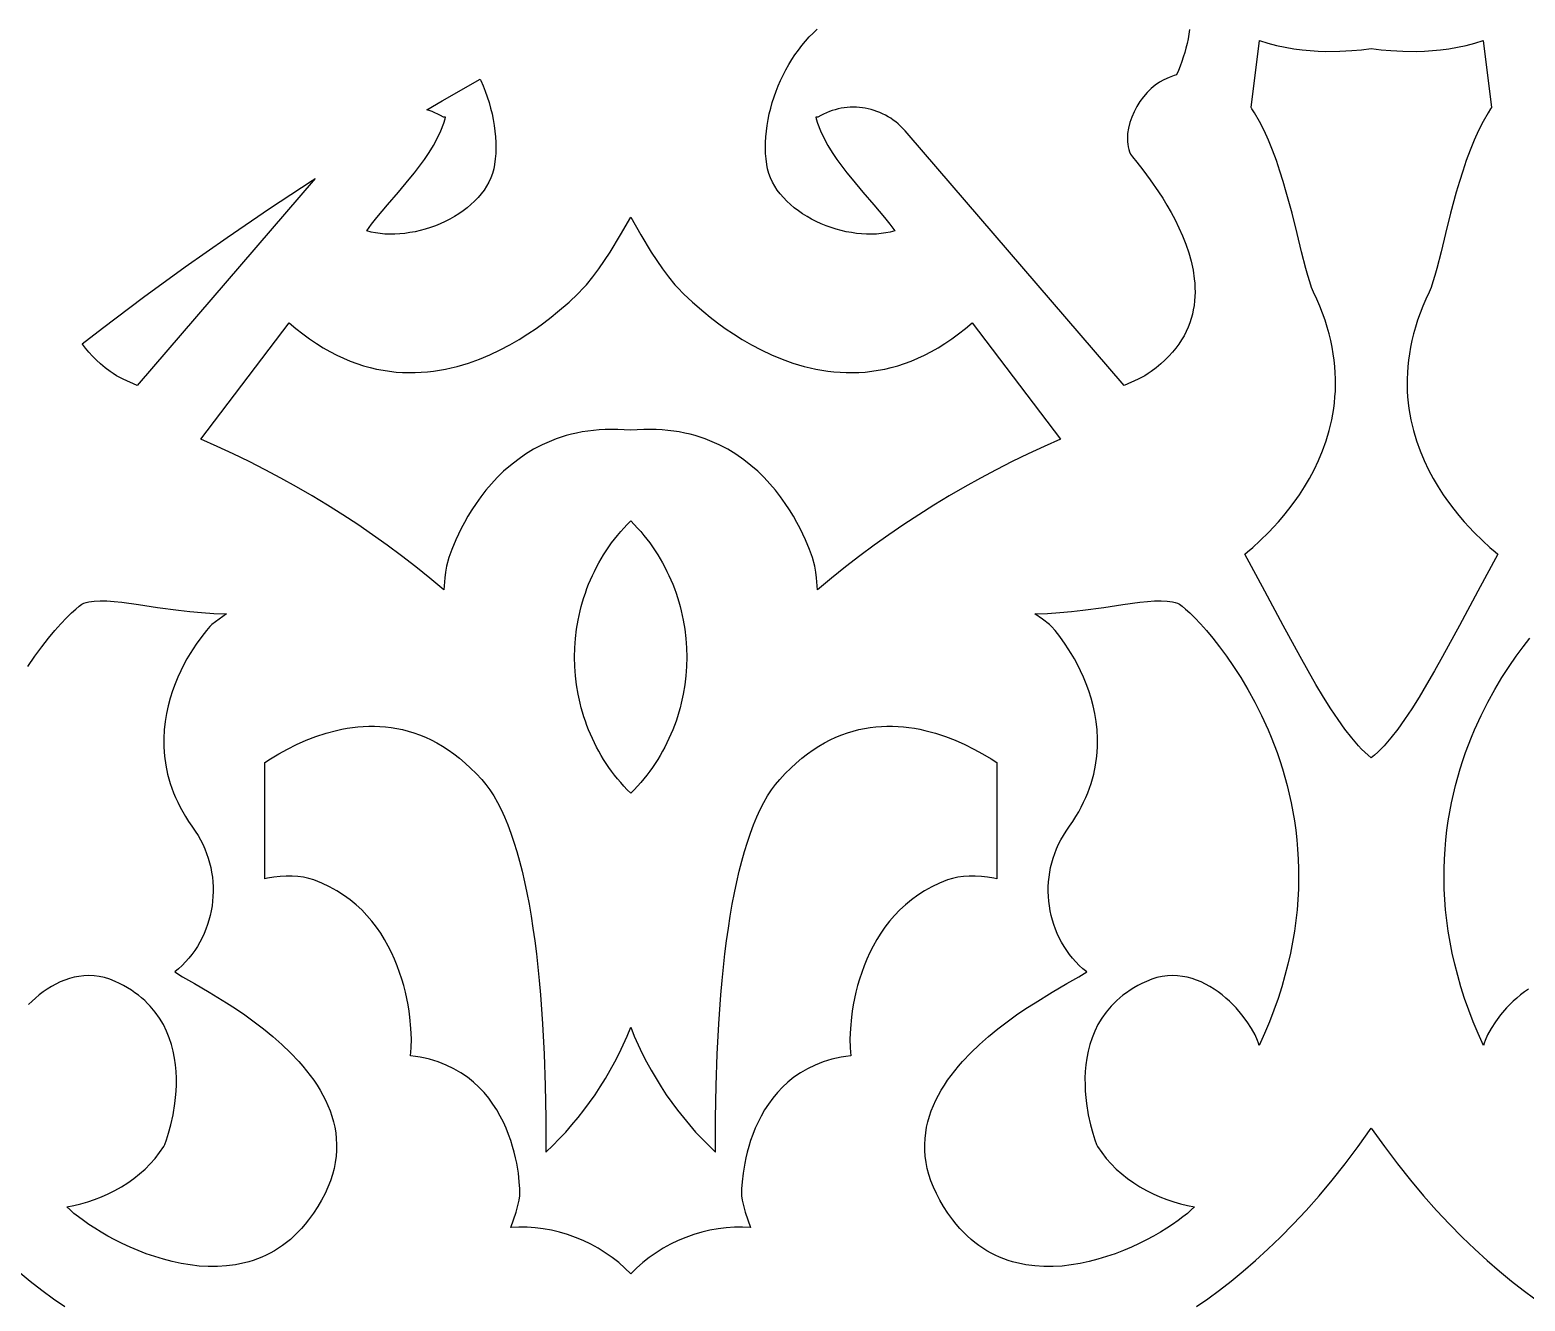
# Model space of a CAD drawing. Extents: x -350 to 350, y -780 to 780.
# Drawn here: x -106.8 to -30.1, y 515.5 to 580.7 of the extents above; entities that cross this region are included whole.
import ezdxf

# ---------------------------------------------------------------- set-up
doc = ezdxf.new("R2010")
doc.units = 0
doc.layers.add('LAYER_1', color=18, linetype='CONTINUOUS')

msp = doc.modelspace()

# ---------------------------------------------------------------- linework, layer by layer
at = {"layer": 'LAYER_1'}
for points in [[(-47.309, 580.704), (-47.346, 580.466), (-47.39, 580.229), (-47.441, 579.992), (-47.498, 579.757), (-47.562, 579.523), (-47.632, 579.291), (-47.709, 579.061), (-47.792, 578.832), (-47.882, 578.605), (-47.979, 578.38), (-48.104, 578.343), (-48.36, 578.249), (-48.624, 578.135), (-48.851, 578.012), (-49.072, 577.859), (-49.286, 577.68), (-49.489, 577.476), (-49.68, 577.252), (-49.857, 577.011), (-50.017, 576.755), (-50.158, 576.487), (-50.278, 576.212), (-50.374, 575.931), (-50.446, 575.648), (-50.489, 575.367), (-50.502, 575.089), (-50.497, 574.953), (-50.484, 574.819), (-50.462, 574.688), (-50.431, 574.56), (-50.391, 574.435), (-50.341, 574.314), (-50.243, 574.177), (-50.024, 573.903), (-49.711, 573.504), (-49.33, 572.994), (-48.909, 572.388), (-48.691, 572.052), (-48.474, 571.697), (-48.26, 571.325), (-48.052, 570.936), (-47.855, 570.534), (-47.67, 570.119), (-47.503, 569.693), (-47.355, 569.258), (-47.231, 568.816), (-47.134, 568.368), (-47.067, 567.916), (-47.046, 567.689), (-47.033, 567.462), (-47.03, 567.234), (-47.037, 567.007), (-47.053, 566.779), (-47.08, 566.553), (-47.118, 566.326), (-47.167, 566.101), (-47.228, 565.877), (-47.301, 565.654), (-47.386, 565.433), (-47.485, 565.214), (-47.596, 564.996), (-47.722, 564.781), (-47.862, 564.568), (-48.017, 564.357), (-48.186, 564.149), (-48.372, 563.945), (-48.573, 563.743), (-48.79, 563.545), (-49.024, 563.351), (-49.276, 563.16), (-49.438, 563.049), (-49.606, 562.946), (-49.952, 562.759), (-50.668, 562.435), (-61.8, 575.387), (-61.909, 575.515), (-62.022, 575.637), (-62.14, 575.753), (-62.261, 575.863), (-62.387, 575.966), (-62.515, 576.063), (-62.648, 576.154), (-62.783, 576.237), (-62.921, 576.315), (-63.062, 576.386), (-63.205, 576.45), (-63.35, 576.508), (-63.497, 576.559), (-63.646, 576.603), (-63.797, 576.641), (-63.949, 576.671), (-64.102, 576.695), (-64.256, 576.712), (-64.41, 576.722), (-64.565, 576.726), (-64.721, 576.722), (-64.876, 576.711), (-65.031, 576.693), (-65.185, 576.668), (-65.339, 576.636), (-65.492, 576.597), (-65.644, 576.55), (-65.795, 576.496), (-65.944, 576.435), (-66.091, 576.367), (-66.237, 576.291), (-66.38, 576.207), (-66.482, 576.207), (-66.468, 576.129), (-66.404, 575.909), (-66.247, 575.51), (-66.066, 575.126), (-65.865, 574.753), (-65.645, 574.391), (-65.409, 574.039), (-65.16, 573.694), (-64.899, 573.356), (-64.629, 573.024), (-64.072, 572.368), (-63.51, 571.716), (-62.96, 571.056), (-62.696, 570.72), (-62.442, 570.378), (-62.666, 570.317), (-62.897, 570.269), (-63.136, 570.234), (-63.381, 570.212), (-63.631, 570.202), (-63.886, 570.205), (-64.143, 570.22), (-64.403, 570.247), (-64.665, 570.286), (-64.928, 570.336), (-65.19, 570.396), (-65.451, 570.468), (-65.709, 570.55), (-65.965, 570.643), (-66.217, 570.746), (-66.464, 570.858), (-66.705, 570.98), (-66.94, 571.112), (-67.167, 571.252), (-67.385, 571.402), (-67.594, 571.56), (-67.793, 571.726), (-67.98, 571.9), (-68.155, 572.082), (-68.317, 572.272), (-68.466, 572.469), (-68.599, 572.673), (-68.716, 572.884), (-68.817, 573.101), (-68.9, 573.325), (-68.964, 573.555), (-69.009, 573.79), (-69.043, 574.066), (-69.063, 574.347), (-69.072, 574.631), (-69.068, 574.919), (-69.052, 575.209), (-69.025, 575.5), (-68.986, 575.793), (-68.936, 576.087), (-68.875, 576.38), (-68.803, 576.673), (-68.721, 576.964), (-68.629, 577.253), (-68.527, 577.539), (-68.415, 577.822), (-68.294, 578.101), (-68.164, 578.376), (-68.025, 578.645), (-67.878, 578.908), (-67.722, 579.165), (-67.558, 579.415), (-67.386, 579.656), (-67.207, 579.889), (-67.02, 580.113), (-66.827, 580.328), (-66.626, 580.532), (-66.419, 580.724)], [(-106.927, 548.025), (-106.563, 548.552), (-106.206, 549.036), (-105.86, 549.476), (-105.531, 549.87), (-105.222, 550.217), (-104.938, 550.517), (-104.684, 550.769), (-104.464, 550.971), (-104.283, 551.123), (-104.144, 551.224), (-104.054, 551.272), (-103.93, 551.309), (-103.799, 551.338), (-103.516, 551.376), (-103.205, 551.39), (-102.867, 551.382), (-102.501, 551.356), (-102.108, 551.314), (-101.241, 551.196), (-100.268, 551.053), (-99.19, 550.91), (-98.613, 550.846), (-98.01, 550.791), (-97.382, 550.748), (-96.73, 550.72), (-97.113, 550.454), (-97.487, 550.175), (-97.583, 550.077), (-97.762, 549.872), (-98.003, 549.567), (-98.288, 549.168), (-98.599, 548.682), (-98.758, 548.408), (-98.917, 548.115), (-99.072, 547.805), (-99.222, 547.476), (-99.364, 547.131), (-99.497, 546.771), (-99.616, 546.395), (-99.722, 546.006), (-99.809, 545.604), (-99.878, 545.189), (-99.925, 544.763), (-99.947, 544.327), (-99.943, 543.88), (-99.911, 543.425), (-99.847, 542.963), (-99.749, 542.493), (-99.687, 542.255), (-99.616, 542.016), (-99.535, 541.776), (-99.445, 541.535), (-99.344, 541.293), (-99.233, 541.049), (-99.111, 540.805), (-98.978, 540.559), (-98.833, 540.314), (-98.677, 540.067), (-98.51, 539.82), (-98.33, 539.573), (-98.19, 539.353), (-98.062, 539.129), (-97.946, 538.9), (-97.841, 538.667), (-97.748, 538.431), (-97.667, 538.192), (-97.597, 537.951), (-97.538, 537.707), (-97.491, 537.461), (-97.455, 537.215), (-97.43, 536.967), (-97.417, 536.719), (-97.414, 536.471), (-97.423, 536.224), (-97.442, 535.977), (-97.472, 535.732), (-97.514, 535.489), (-97.566, 535.247), (-97.628, 535.009), (-97.702, 534.773), (-97.785, 534.541), (-97.88, 534.313), (-97.985, 534.089), (-98.1, 533.87), (-98.225, 533.656), (-98.361, 533.448), (-98.507, 533.246), (-98.663, 533.051), (-98.83, 532.862), (-99.006, 532.681), (-99.192, 532.508), (-99.388, 532.342), (-98.981, 532.096), (-98.374, 531.749), (-97.611, 531.305), (-96.736, 530.767), (-96.271, 530.464), (-95.795, 530.139), (-95.313, 529.792), (-94.831, 529.423), (-94.355, 529.034), (-93.89, 528.624), (-93.442, 528.194), (-93.016, 527.745), (-92.813, 527.512), (-92.617, 527.276), (-92.431, 527.034), (-92.253, 526.788), (-92.085, 526.537), (-91.927, 526.282), (-91.781, 526.022), (-91.646, 525.758), (-91.524, 525.489), (-91.416, 525.216), (-91.321, 524.939), (-91.24, 524.657), (-91.176, 524.372), (-91.127, 524.082), (-91.095, 523.788), (-91.08, 523.49), (-91.083, 523.188), (-91.106, 522.883), (-91.147, 522.573), (-91.209, 522.26), (-91.292, 521.942), (-91.397, 521.621), (-91.523, 521.297), (-91.673, 520.969), (-91.846, 520.637), (-92.044, 520.302), (-92.267, 519.963), (-92.516, 519.621), (-92.694, 519.396), (-92.878, 519.184), (-93.065, 518.984), (-93.257, 518.797), (-93.453, 518.621), (-93.652, 518.458), (-93.855, 518.305), (-94.061, 518.164), (-94.271, 518.034), (-94.484, 517.915), (-94.699, 517.806), (-94.917, 517.707), (-95.137, 517.618), (-95.36, 517.539), (-95.584, 517.469), (-95.81, 517.409), (-96.038, 517.357), (-96.268, 517.314), (-96.73, 517.254), (-97.195, 517.224), (-97.662, 517.225), (-98.129, 517.252), (-98.594, 517.306), (-99.057, 517.382), (-99.515, 517.481), (-99.967, 517.598), (-100.41, 517.733), (-100.845, 517.883), (-101.269, 518.046), (-101.68, 518.22), (-102.077, 518.404), (-102.458, 518.594), (-102.822, 518.79), (-103.168, 518.988), (-103.492, 519.188), (-103.795, 519.386), (-104.075, 519.582), (-104.329, 519.772), (-104.557, 519.955), (-104.756, 520.128), (-104.925, 520.291), (-104.568, 520.359), (-104.209, 520.445), (-103.851, 520.549), (-103.495, 520.67), (-103.142, 520.807), (-102.795, 520.962), (-102.454, 521.132), (-102.122, 521.32), (-101.799, 521.523), (-101.488, 521.742), (-101.19, 521.977), (-100.907, 522.228), (-100.639, 522.494), (-100.389, 522.775), (-100.159, 523.07), (-99.949, 523.381), (-99.898, 523.493), (-99.811, 523.726), (-99.702, 524.067), (-99.584, 524.501), (-99.472, 525.014), (-99.378, 525.592), (-99.343, 525.902), (-99.317, 526.222), (-99.302, 526.551), (-99.301, 526.888), (-99.314, 527.231), (-99.344, 527.578), (-99.393, 527.926), (-99.461, 528.276), (-99.551, 528.624), (-99.664, 528.968), (-99.802, 529.308), (-99.967, 529.642), (-100.16, 529.967), (-100.383, 530.282), (-100.638, 530.585), (-100.778, 530.731), (-100.927, 530.874), (-101.084, 531.013), (-101.251, 531.148), (-101.426, 531.279), (-101.611, 531.405), (-101.806, 531.526), (-102.011, 531.643), (-102.225, 531.754), (-102.45, 531.86), (-102.723, 531.969), (-102.994, 532.052), (-103.262, 532.111), (-103.527, 532.145), (-103.789, 532.157), (-104.046, 532.148), (-104.3, 532.119), (-104.548, 532.072), (-104.792, 532.006), (-105.031, 531.925), (-105.264, 531.829), (-105.491, 531.719), (-105.712, 531.596), (-105.926, 531.463), (-106.133, 531.319), (-106.333, 531.167), (-106.525, 531.007), (-106.709, 530.841), (-106.885, 530.67)], [(-29.918, 531.463), (-30.125, 531.319), (-30.325, 531.167), (-30.517, 531.007), (-30.701, 530.841), (-30.877, 530.67), (-31.044, 530.495), (-31.349, 530.14), (-31.616, 529.785), (-31.84, 529.44), (-32.019, 529.114), (-32.15, 528.82), (-32.197, 528.686), (-32.231, 528.565), (-32.505, 529.179), (-32.758, 529.787), (-32.988, 530.389), (-33.198, 530.986), (-33.386, 531.576), (-33.554, 532.16), (-33.703, 532.738), (-33.833, 533.309), (-33.944, 533.874), (-34.037, 534.432), (-34.113, 534.983), (-34.172, 535.527), (-34.214, 536.064), (-34.242, 536.594), (-34.253, 537.116), (-34.251, 537.632), (-34.234, 538.139), (-34.204, 538.639), (-34.161, 539.131), (-34.106, 539.615), (-34.039, 540.092), (-33.961, 540.56), (-33.872, 541.019), (-33.774, 541.471), (-33.665, 541.914), (-33.548, 542.348), (-33.423, 542.773), (-33.289, 543.19), (-33.149, 543.598), (-33.002, 543.996), (-32.848, 544.386), (-32.689, 544.766), (-32.357, 545.497), (-32.01, 546.189), (-31.651, 546.842), (-31.286, 547.454), (-30.919, 548.025), (-30.555, 548.552), (-30.198, 549.036), (-29.852, 549.476)], [(-46.949, 515.17), (-46.373, 515.572), (-45.781, 516.007), (-45.176, 516.477), (-44.559, 516.984), (-43.93, 517.527), (-43.292, 518.11), (-42.644, 518.733), (-41.99, 519.397), (-41.33, 520.104), (-40.665, 520.856), (-39.997, 521.652), (-39.327, 522.496), (-38.656, 523.387), (-37.985, 524.328), (-37.314, 523.387), (-36.644, 522.496), (-35.973, 521.652), (-35.305, 520.856), (-34.64, 520.104), (-33.98, 519.397), (-33.326, 518.733), (-32.679, 518.11), (-32.04, 517.527), (-31.411, 516.984), (-30.794, 516.477), (-30.189, 516.007), (-29.597, 515.572)], [(-107.419, 516.984), (-106.802, 516.477), (-106.197, 516.007), (-105.606, 515.572), (-105.03, 515.17)]]:
    msp.add_lwpolyline(points, dxfattribs=at)
for points in [[(-31.816, 576.714), (-31.861, 576.648), (-31.994, 576.437), (-32.249, 575.992), (-32.487, 575.52), (-32.71, 575.026), (-32.918, 574.513), (-33.113, 573.985), (-33.295, 573.448), (-33.465, 572.905), (-33.625, 572.36), (-33.915, 571.283), (-34.172, 570.25), (-34.405, 569.295), (-34.619, 568.453), (-34.722, 568.084), (-34.822, 567.756), (-34.922, 567.473), (-35.022, 567.239), (-35.192, 566.871), (-35.347, 566.507), (-35.487, 566.148), (-35.612, 565.792), (-35.723, 565.44), (-35.82, 565.092), (-35.904, 564.749), (-35.975, 564.41), (-36.033, 564.075), (-36.079, 563.744), (-36.113, 563.418), (-36.135, 563.096), (-36.147, 562.778), (-36.148, 562.465), (-36.139, 562.157), (-36.12, 561.853), (-36.091, 561.555), (-36.054, 561.26), (-36.008, 560.971), (-35.954, 560.686), (-35.892, 560.407), (-35.822, 560.132), (-35.662, 559.598), (-35.478, 559.084), (-35.272, 558.591), (-35.047, 558.119), (-34.807, 557.669), (-34.555, 557.242), (-34.294, 556.837), (-34.027, 556.455), (-33.758, 556.096), (-33.489, 555.762), (-33.225, 555.451), (-32.967, 555.166), (-32.72, 554.906), (-32.269, 554.462), (-31.897, 554.125), (-31.631, 553.897), (-31.495, 553.782), (-32.513, 551.881), (-33.455, 550.125), (-34.33, 548.528), (-34.745, 547.792), (-35.146, 547.1), (-35.534, 546.454), (-35.911, 545.855), (-36.277, 545.304), (-36.633, 544.803), (-36.981, 544.354), (-37.322, 543.957), (-37.489, 543.78), (-37.656, 543.616), (-37.82, 543.466), (-37.985, 543.33), (-38.15, 543.466), (-38.314, 543.616), (-38.481, 543.78), (-38.648, 543.957), (-38.989, 544.354), (-39.337, 544.803), (-39.693, 545.304), (-40.059, 545.855), (-40.436, 546.454), (-40.824, 547.1), (-41.225, 547.792), (-41.64, 548.528), (-42.515, 550.125), (-43.457, 551.881), (-44.475, 553.782), (-44.339, 553.897), (-44.073, 554.125), (-43.701, 554.462), (-43.25, 554.906), (-43.003, 555.166), (-42.745, 555.451), (-42.481, 555.762), (-42.212, 556.096), (-41.943, 556.455), (-41.676, 556.837), (-41.415, 557.242), (-41.163, 557.669), (-40.923, 558.119), (-40.698, 558.591), (-40.492, 559.084), (-40.308, 559.598), (-40.148, 560.132), (-40.079, 560.407), (-40.016, 560.686), (-39.962, 560.971), (-39.916, 561.26), (-39.879, 561.555), (-39.85, 561.853), (-39.831, 562.157), (-39.822, 562.465), (-39.823, 562.778), (-39.835, 563.096), (-39.857, 563.418), (-39.892, 563.744), (-39.937, 564.075), (-39.996, 564.41), (-40.066, 564.749), (-40.15, 565.092), (-40.247, 565.44), (-40.358, 565.792), (-40.483, 566.148), (-40.623, 566.507), (-40.778, 566.871), (-40.948, 567.239), (-41.048, 567.473), (-41.148, 567.756), (-41.249, 568.084), (-41.351, 568.453), (-41.565, 569.295), (-41.798, 570.25), (-42.055, 571.283), (-42.346, 572.36), (-42.505, 572.905), (-42.675, 573.448), (-42.858, 573.985), (-43.052, 574.513), (-43.261, 575.026), (-43.483, 575.52), (-43.721, 575.992), (-43.976, 576.437), (-44.109, 576.648), (-44.154, 576.714), (-43.722, 580.149), (-43.297, 580.012), (-42.851, 579.893), (-42.407, 579.797), (-41.968, 579.722), (-41.537, 579.665), (-41.116, 579.626), (-40.709, 579.601), (-40.318, 579.589), (-39.599, 579.595), (-38.982, 579.63), (-38.492, 579.676), (-37.985, 579.74), (-37.478, 579.676), (-36.988, 579.63), (-36.371, 579.595), (-35.652, 579.589), (-35.261, 579.601), (-34.854, 579.626), (-34.433, 579.665), (-34.002, 579.722), (-33.563, 579.797), (-33.119, 579.893), (-32.673, 580.012), (-32.248, 580.149)], [(-83.684, 578.101), (-83.563, 577.822), (-83.451, 577.539), (-83.349, 577.253), (-83.257, 576.964), (-83.175, 576.673), (-83.103, 576.38), (-83.042, 576.087), (-82.992, 575.793), (-82.953, 575.5), (-82.926, 575.209), (-82.91, 574.919), (-82.906, 574.631), (-82.915, 574.347), (-82.936, 574.066), (-82.969, 573.79), (-83.014, 573.555), (-83.078, 573.325), (-83.161, 573.101), (-83.262, 572.884), (-83.379, 572.673), (-83.513, 572.469), (-83.661, 572.272), (-83.823, 572.082), (-83.998, 571.9), (-84.185, 571.726), (-84.384, 571.56), (-84.593, 571.402), (-84.811, 571.252), (-85.038, 571.112), (-85.273, 570.98), (-85.514, 570.858), (-85.761, 570.746), (-86.013, 570.643), (-86.269, 570.55), (-86.527, 570.468), (-86.788, 570.396), (-87.05, 570.336), (-87.313, 570.286), (-87.575, 570.247), (-87.835, 570.22), (-88.093, 570.205), (-88.347, 570.202), (-88.597, 570.212), (-88.842, 570.234), (-89.081, 570.269), (-89.312, 570.317), (-89.536, 570.378), (-89.283, 570.72), (-89.018, 571.056), (-88.468, 571.716), (-87.906, 572.368), (-87.349, 573.024), (-87.079, 573.356), (-86.819, 573.694), (-86.569, 574.039), (-86.333, 574.391), (-86.113, 574.753), (-85.912, 575.126), (-85.731, 575.51), (-85.574, 575.909), (-85.51, 576.129), (-85.496, 576.207), (-85.598, 576.207), (-85.741, 576.291), (-85.887, 576.367), (-86.034, 576.435), (-86.183, 576.496), (-86.334, 576.55), (-86.455, 576.587), (-85.666, 577.055), (-83.716, 578.169)], [(-101.31, 562.435), (-102.026, 562.759), (-102.372, 562.946), (-102.54, 563.049), (-102.702, 563.16), (-102.954, 563.351), (-103.188, 563.545), (-103.405, 563.743), (-103.607, 563.945), (-103.792, 564.149), (-103.961, 564.357), (-104.116, 564.568), (-104.127, 564.584), (-103.098, 565.385), (-100.984, 566.974), (-98.852, 568.527), (-96.7, 570.041), (-94.529, 571.519), (-92.34, 572.959), (-92.176, 573.063)], [(-75.471, 570.18), (-74.932, 569.289), (-74.648, 568.854), (-74.354, 568.428), (-74.044, 568.015), (-73.719, 567.616), (-73.573, 567.455), (-73.272, 567.147), (-72.824, 566.722), (-72.242, 566.216), (-71.903, 565.942), (-71.534, 565.659), (-71.137, 565.373), (-70.712, 565.086), (-70.261, 564.804), (-69.785, 564.529), (-69.286, 564.267), (-68.765, 564.021), (-68.223, 563.795), (-67.661, 563.594), (-67.081, 563.422), (-66.785, 563.348), (-66.484, 563.283), (-66.18, 563.226), (-65.871, 563.18), (-65.559, 563.144), (-65.244, 563.118), (-64.926, 563.104), (-64.604, 563.102), (-64.279, 563.111), (-63.952, 563.134), (-63.622, 563.17), (-63.289, 563.22), (-62.954, 563.284), (-62.617, 563.363), (-62.278, 563.458), (-61.937, 563.568), (-61.595, 563.695), (-61.251, 563.839), (-60.905, 564), (-60.559, 564.179), (-60.211, 564.377), (-59.863, 564.593), (-59.514, 564.829), (-59.164, 565.085), (-58.814, 565.362), (-58.464, 565.659), (-53.93, 559.684), (-54.765, 559.317), (-55.594, 558.935), (-56.418, 558.535), (-57.235, 558.12), (-58.045, 557.689), (-58.848, 557.242), (-59.644, 556.779), (-60.431, 556.302), (-61.21, 555.809), (-61.981, 555.301), (-62.742, 554.78), (-63.494, 554.243), (-64.236, 553.693), (-64.967, 553.129), (-65.688, 552.552), (-66.398, 551.961), (-66.458, 552.567), (-66.491, 552.869), (-66.537, 553.169), (-66.666, 553.611), (-66.813, 554.019), (-67.022, 554.523), (-67.296, 555.101), (-67.46, 555.411), (-67.641, 555.731), (-67.842, 556.06), (-68.062, 556.393), (-68.301, 556.728), (-68.562, 557.063), (-68.843, 557.394), (-69.146, 557.72), (-69.471, 558.037), (-69.82, 558.343), (-70.191, 558.635), (-70.587, 558.91), (-71.007, 559.166), (-71.452, 559.399), (-71.684, 559.507), (-71.923, 559.608), (-72.168, 559.702), (-72.42, 559.789), (-72.679, 559.868), (-72.945, 559.939), (-73.217, 560.003), (-73.496, 560.057), (-73.782, 560.103), (-74.076, 560.139), (-74.376, 560.166), (-74.684, 560.182), (-74.999, 560.189), (-75.321, 560.185), (-75.651, 560.17), (-75.989, 560.143), (-76.327, 560.17), (-76.657, 560.185), (-76.979, 560.189), (-77.294, 560.182), (-77.602, 560.166), (-77.902, 560.139), (-78.196, 560.103), (-78.482, 560.057), (-78.761, 560.003), (-79.034, 559.939), (-79.299, 559.868), (-79.558, 559.789), (-79.81, 559.702), (-80.055, 559.608), (-80.294, 559.507), (-80.526, 559.399), (-80.971, 559.166), (-81.391, 558.91), (-81.787, 558.635), (-82.159, 558.343), (-82.507, 558.037), (-82.832, 557.72), (-83.135, 557.394), (-83.416, 557.063), (-83.677, 556.728), (-83.917, 556.393), (-84.136, 556.06), (-84.337, 555.731), (-84.518, 555.411), (-84.682, 555.101), (-84.956, 554.523), (-85.165, 554.019), (-85.312, 553.611), (-85.441, 553.169), (-85.487, 552.869), (-85.521, 552.567), (-85.58, 551.961), (-86.29, 552.552), (-87.011, 553.129), (-87.742, 553.693), (-88.484, 554.243), (-89.236, 554.78), (-89.997, 555.301), (-90.768, 555.809), (-91.547, 556.302), (-92.335, 556.779), (-93.13, 557.242), (-93.933, 557.689), (-94.743, 558.12), (-95.56, 558.535), (-96.384, 558.935), (-97.213, 559.317), (-98.048, 559.684), (-93.514, 565.659), (-93.164, 565.362), (-92.814, 565.085), (-92.464, 564.829), (-92.115, 564.593), (-91.767, 564.377), (-91.419, 564.179), (-91.073, 564), (-90.727, 563.839), (-90.383, 563.695), (-90.041, 563.568), (-89.7, 563.458), (-89.361, 563.363), (-89.024, 563.284), (-88.689, 563.22), (-88.357, 563.17), (-88.026, 563.134), (-87.699, 563.111), (-87.374, 563.102), (-87.053, 563.104), (-86.734, 563.118), (-86.419, 563.144), (-86.107, 563.18), (-85.799, 563.226), (-85.494, 563.283), (-85.193, 563.348), (-84.897, 563.422), (-84.317, 563.594), (-83.755, 563.795), (-83.213, 564.021), (-82.692, 564.267), (-82.193, 564.529), (-81.717, 564.804), (-81.266, 565.086), (-80.841, 565.373), (-80.444, 565.659), (-80.075, 565.942), (-79.736, 566.216), (-79.154, 566.722), (-78.706, 567.147), (-78.405, 567.455), (-78.259, 567.616), (-77.934, 568.015), (-77.625, 568.428), (-77.33, 568.854), (-77.047, 569.289), (-76.507, 570.18), (-75.989, 571.083)], [(-75.812, 555.31), (-75.64, 555.127), (-75.475, 554.94), (-75.315, 554.75), (-75.16, 554.557), (-75.011, 554.36), (-74.868, 554.161), (-74.731, 553.958), (-74.599, 553.752), (-74.472, 553.544), (-74.351, 553.333), (-74.236, 553.119), (-74.127, 552.903), (-74.023, 552.685), (-73.925, 552.465), (-73.832, 552.242), (-73.745, 552.018), (-73.663, 551.791), (-73.588, 551.563), (-73.517, 551.334), (-73.453, 551.103), (-73.394, 550.871), (-73.34, 550.637), (-73.293, 550.403), (-73.214, 549.931), (-73.158, 549.456), (-73.124, 548.98), (-73.113, 548.502), (-73.124, 548.024), (-73.158, 547.548), (-73.214, 547.073), (-73.293, 546.601), (-73.394, 546.133), (-73.453, 545.901), (-73.517, 545.67), (-73.588, 545.44), (-73.663, 545.212), (-73.745, 544.986), (-73.832, 544.762), (-73.925, 544.539), (-74.023, 544.319), (-74.127, 544.101), (-74.236, 543.885), (-74.351, 543.671), (-74.472, 543.46), (-74.599, 543.251), (-74.731, 543.046), (-74.868, 542.843), (-75.011, 542.643), (-75.16, 542.447), (-75.315, 542.253), (-75.475, 542.063), (-75.64, 541.877), (-75.812, 541.694), (-75.989, 541.515), (-76.166, 541.694), (-76.338, 541.877), (-76.503, 542.063), (-76.664, 542.253), (-76.818, 542.447), (-76.967, 542.643), (-77.11, 542.843), (-77.248, 543.046), (-77.38, 543.251), (-77.506, 543.46), (-77.627, 543.671), (-77.742, 543.885), (-77.851, 544.101), (-77.955, 544.319), (-78.054, 544.539), (-78.146, 544.762), (-78.233, 544.986), (-78.315, 545.212), (-78.391, 545.44), (-78.461, 545.67), (-78.525, 545.901), (-78.584, 546.133), (-78.685, 546.601), (-78.764, 547.073), (-78.82, 547.548), (-78.854, 548.024), (-78.865, 548.502), (-78.854, 548.98), (-78.82, 549.456), (-78.764, 549.931), (-78.685, 550.403), (-78.638, 550.637), (-78.584, 550.871), (-78.525, 551.103), (-78.461, 551.334), (-78.391, 551.563), (-78.315, 551.791), (-78.233, 552.018), (-78.146, 552.242), (-78.054, 552.465), (-77.955, 552.685), (-77.851, 552.903), (-77.742, 553.119), (-77.627, 553.333), (-77.506, 553.544), (-77.38, 553.752), (-77.248, 553.958), (-77.11, 554.161), (-76.967, 554.36), (-76.818, 554.557), (-76.664, 554.75), (-76.503, 554.94), (-76.338, 555.127), (-76.166, 555.31), (-75.989, 555.489)], [(-48.462, 551.376), (-48.179, 551.338), (-48.048, 551.309), (-47.925, 551.272), (-47.834, 551.224), (-47.696, 551.123), (-47.514, 550.971), (-47.294, 550.769), (-47.04, 550.517), (-46.756, 550.217), (-46.447, 549.87), (-46.118, 549.476), (-45.772, 549.036), (-45.415, 548.552), (-45.051, 548.025), (-44.684, 547.454), (-44.319, 546.842), (-43.961, 546.189), (-43.613, 545.497), (-43.281, 544.766), (-43.122, 544.386), (-42.969, 543.996), (-42.821, 543.598), (-42.681, 543.19), (-42.547, 542.773), (-42.422, 542.348), (-42.305, 541.914), (-42.196, 541.471), (-42.098, 541.019), (-42.009, 540.56), (-41.931, 540.092), (-41.864, 539.615), (-41.809, 539.131), (-41.766, 538.639), (-41.736, 538.139), (-41.719, 537.632), (-41.717, 537.116), (-41.729, 536.594), (-41.756, 536.064), (-41.798, 535.527), (-41.857, 534.983), (-41.933, 534.432), (-42.026, 533.874), (-42.137, 533.309), (-42.267, 532.738), (-42.416, 532.16), (-42.584, 531.576), (-42.772, 530.986), (-42.982, 530.389), (-43.212, 529.787), (-43.465, 529.179), (-43.739, 528.565), (-43.773, 528.686), (-43.82, 528.82), (-43.951, 529.114), (-44.13, 529.44), (-44.354, 529.785), (-44.621, 530.14), (-44.927, 530.495), (-45.093, 530.67), (-45.269, 530.841), (-45.453, 531.007), (-45.645, 531.167), (-45.845, 531.319), (-46.052, 531.463), (-46.266, 531.596), (-46.487, 531.719), (-46.714, 531.829), (-46.947, 531.925), (-47.186, 532.006), (-47.43, 532.072), (-47.679, 532.119), (-47.932, 532.148), (-48.19, 532.157), (-48.451, 532.145), (-48.716, 532.111), (-48.984, 532.052), (-49.255, 531.969), (-49.528, 531.86), (-49.753, 531.754), (-49.968, 531.643), (-50.172, 531.526), (-50.367, 531.405), (-50.552, 531.279), (-50.727, 531.148), (-50.894, 531.013), (-51.051, 530.874), (-51.2, 530.731), (-51.34, 530.585), (-51.595, 530.282), (-51.818, 529.967), (-52.012, 529.642), (-52.176, 529.308), (-52.314, 528.968), (-52.428, 528.624), (-52.517, 528.276), (-52.586, 527.926), (-52.634, 527.578), (-52.664, 527.231), (-52.677, 526.888), (-52.676, 526.551), (-52.662, 526.222), (-52.636, 525.902), (-52.6, 525.592), (-52.506, 525.014), (-52.394, 524.501), (-52.276, 524.067), (-52.167, 523.726), (-52.08, 523.493), (-52.029, 523.381), (-51.819, 523.07), (-51.589, 522.775), (-51.339, 522.494), (-51.072, 522.228), (-50.788, 521.977), (-50.49, 521.742), (-50.179, 521.523), (-49.856, 521.32), (-49.524, 521.132), (-49.183, 520.962), (-48.836, 520.807), (-48.483, 520.67), (-48.127, 520.549), (-47.769, 520.445), (-47.41, 520.359), (-47.053, 520.291), (-47.222, 520.128), (-47.421, 519.955), (-47.649, 519.772), (-47.903, 519.582), (-48.183, 519.386), (-48.486, 519.188), (-48.811, 518.988), (-49.156, 518.79), (-49.52, 518.594), (-49.901, 518.404), (-50.298, 518.22), (-50.709, 518.046), (-51.133, 517.883), (-51.568, 517.733), (-52.012, 517.598), (-52.463, 517.481), (-52.921, 517.382), (-53.384, 517.306), (-53.849, 517.252), (-54.316, 517.225), (-54.783, 517.224), (-55.249, 517.254), (-55.711, 517.314), (-55.94, 517.357), (-56.168, 517.409), (-56.394, 517.469), (-56.619, 517.539), (-56.841, 517.618), (-57.061, 517.707), (-57.279, 517.806), (-57.495, 517.915), (-57.707, 518.034), (-57.917, 518.164), (-58.123, 518.305), (-58.326, 518.458), (-58.526, 518.621), (-58.721, 518.797), (-58.913, 518.984), (-59.101, 519.184), (-59.284, 519.396), (-59.462, 519.621), (-59.711, 519.963), (-59.934, 520.302), (-60.132, 520.637), (-60.305, 520.969), (-60.455, 521.297), (-60.582, 521.621), (-60.686, 521.942), (-60.769, 522.26), (-60.831, 522.573), (-60.873, 522.883), (-60.895, 523.188), (-60.898, 523.49), (-60.884, 523.788), (-60.851, 524.082), (-60.803, 524.372), (-60.738, 524.657), (-60.657, 524.939), (-60.563, 525.216), (-60.454, 525.489), (-60.332, 525.758), (-60.197, 526.022), (-60.051, 526.282), (-59.893, 526.537), (-59.725, 526.788), (-59.547, 527.034), (-59.361, 527.276), (-59.165, 527.512), (-58.963, 527.745), (-58.537, 528.194), (-58.088, 528.624), (-57.623, 529.034), (-57.147, 529.423), (-56.665, 529.792), (-56.184, 530.139), (-55.707, 530.464), (-55.242, 530.767), (-54.368, 531.305), (-53.604, 531.749), (-52.997, 532.096), (-52.59, 532.342), (-52.786, 532.508), (-52.972, 532.681), (-53.149, 532.862), (-53.315, 533.051), (-53.471, 533.246), (-53.617, 533.448), (-53.753, 533.656), (-53.878, 533.87), (-53.994, 534.089), (-54.098, 534.313), (-54.193, 534.541), (-54.277, 534.773), (-54.35, 535.009), (-54.413, 535.247), (-54.465, 535.489), (-54.506, 535.732), (-54.536, 535.977), (-54.555, 536.224), (-54.564, 536.471), (-54.561, 536.719), (-54.548, 536.967), (-54.523, 537.215), (-54.487, 537.461), (-54.44, 537.707), (-54.381, 537.951), (-54.311, 538.192), (-54.23, 538.431), (-54.137, 538.667), (-54.032, 538.9), (-53.916, 539.129), (-53.788, 539.353), (-53.648, 539.573), (-53.468, 539.82), (-53.301, 540.067), (-53.145, 540.314), (-53, 540.559), (-52.867, 540.805), (-52.746, 541.049), (-52.634, 541.293), (-52.533, 541.535), (-52.443, 541.776), (-52.362, 542.016), (-52.291, 542.255), (-52.229, 542.493), (-52.131, 542.963), (-52.067, 543.425), (-52.035, 543.88), (-52.031, 544.327), (-52.053, 544.763), (-52.1, 545.189), (-52.169, 545.604), (-52.257, 546.006), (-52.362, 546.395), (-52.481, 546.771), (-52.614, 547.131), (-52.756, 547.476), (-52.906, 547.805), (-53.061, 548.115), (-53.22, 548.408), (-53.379, 548.682), (-53.69, 549.168), (-53.975, 549.567), (-54.216, 549.872), (-54.395, 550.077), (-54.491, 550.175), (-54.865, 550.454), (-55.249, 550.72), (-54.596, 550.748), (-53.968, 550.791), (-53.365, 550.846), (-52.788, 550.91), (-51.71, 551.053), (-50.737, 551.196), (-49.87, 551.314), (-49.477, 551.356), (-49.111, 551.382), (-48.773, 551.39)], [(-62.553, 544.959), (-62.27, 544.948), (-61.989, 544.926), (-61.71, 544.894), (-61.433, 544.852), (-61.16, 544.801), (-60.889, 544.742), (-60.356, 544.599), (-59.837, 544.428), (-59.333, 544.232), (-58.846, 544.016), (-58.377, 543.783), (-57.928, 543.538), (-57.5, 543.283), (-57.209, 543.097), (-57.209, 537.124), (-57.35, 537.154), (-57.675, 537.205), (-57.996, 537.241), (-58.311, 537.258), (-58.618, 537.258), (-58.915, 537.239), (-59.202, 537.201), (-59.475, 537.142), (-59.735, 537.064), (-60.148, 536.902), (-60.539, 536.719), (-60.909, 536.515), (-61.258, 536.293), (-61.587, 536.053), (-61.896, 535.797), (-62.185, 535.527), (-62.456, 535.243), (-62.708, 534.948), (-62.943, 534.642), (-63.16, 534.326), (-63.361, 534.003), (-63.545, 533.674), (-63.714, 533.34), (-63.868, 533.002), (-64.007, 532.662), (-64.133, 532.321), (-64.245, 531.981), (-64.343, 531.642), (-64.43, 531.307), (-64.504, 530.976), (-64.567, 530.652), (-64.619, 530.335), (-64.661, 530.027), (-64.716, 529.443), (-64.736, 528.911), (-64.725, 528.442), (-64.688, 528.046), (-64.945, 528.012), (-65.194, 527.97), (-65.435, 527.92), (-65.669, 527.863), (-65.895, 527.798), (-66.113, 527.727), (-66.529, 527.565), (-66.916, 527.378), (-67.276, 527.169), (-67.61, 526.94), (-67.919, 526.693), (-68.203, 526.43), (-68.464, 526.153), (-68.703, 525.864), (-68.921, 525.566), (-69.118, 525.261), (-69.296, 524.95), (-69.455, 524.635), (-69.597, 524.32), (-69.723, 524.006), (-69.833, 523.694), (-69.929, 523.388), (-70.011, 523.089), (-70.081, 522.8), (-70.139, 522.522), (-70.225, 522.01), (-70.276, 521.569), (-70.3, 521.217), (-70.306, 520.97), (-70.3, 520.846), (-70.266, 520.638), (-70.222, 520.431), (-70.113, 520.022), (-69.845, 519.221), (-70.255, 519.245), (-70.67, 519.244), (-71.087, 519.216), (-71.506, 519.165), (-71.923, 519.089), (-72.339, 518.989), (-72.75, 518.867), (-73.156, 518.722), (-73.554, 518.557), (-73.943, 518.37), (-74.321, 518.163), (-74.686, 517.937), (-75.038, 517.691), (-75.373, 517.428), (-75.69, 517.147), (-75.989, 516.849), (-76.288, 517.147), (-76.605, 517.428), (-76.941, 517.691), (-77.292, 517.937), (-77.657, 518.163), (-78.035, 518.37), (-78.424, 518.557), (-78.822, 518.722), (-79.228, 518.867), (-79.639, 518.989), (-80.055, 519.089), (-80.472, 519.165), (-80.891, 519.216), (-81.308, 519.244), (-81.723, 519.245), (-82.133, 519.221), (-81.865, 520.022), (-81.756, 520.431), (-81.713, 520.638), (-81.678, 520.846), (-81.672, 520.97), (-81.678, 521.217), (-81.703, 521.569), (-81.754, 522.01), (-81.839, 522.522), (-81.897, 522.8), (-81.967, 523.089), (-82.049, 523.388), (-82.145, 523.694), (-82.255, 524.006), (-82.381, 524.32), (-82.523, 524.635), (-82.682, 524.95), (-82.86, 525.261), (-83.057, 525.566), (-83.275, 525.864), (-83.514, 526.153), (-83.775, 526.43), (-84.059, 526.693), (-84.368, 526.94), (-84.702, 527.169), (-85.062, 527.378), (-85.45, 527.565), (-85.865, 527.727), (-86.084, 527.798), (-86.31, 527.863), (-86.543, 527.92), (-86.784, 527.97), (-87.033, 528.012), (-87.29, 528.046), (-87.253, 528.442), (-87.242, 528.911), (-87.262, 529.443), (-87.317, 530.027), (-87.359, 530.335), (-87.411, 530.652), (-87.474, 530.976), (-87.548, 531.307), (-87.635, 531.642), (-87.734, 531.981), (-87.845, 532.321), (-87.971, 532.662), (-88.11, 533.002), (-88.264, 533.34), (-88.433, 533.674), (-88.617, 534.003), (-88.818, 534.326), (-89.036, 534.642), (-89.27, 534.948), (-89.523, 535.243), (-89.793, 535.527), (-90.083, 535.797), (-90.391, 536.053), (-90.72, 536.293), (-91.069, 536.515), (-91.439, 536.719), (-91.83, 536.902), (-92.243, 537.064), (-92.503, 537.142), (-92.777, 537.201), (-93.063, 537.239), (-93.36, 537.258), (-93.667, 537.258), (-93.982, 537.241), (-94.303, 537.205), (-94.628, 537.154), (-94.769, 537.124), (-94.769, 543.097), (-94.478, 543.283), (-94.05, 543.538), (-93.601, 543.783), (-93.132, 544.016), (-92.645, 544.232), (-92.141, 544.428), (-91.622, 544.599), (-91.089, 544.742), (-90.818, 544.801), (-90.545, 544.852), (-90.268, 544.894), (-89.989, 544.926), (-89.708, 544.948), (-89.425, 544.959), (-89.14, 544.96), (-88.853, 544.949), (-88.565, 544.926), (-88.276, 544.89), (-87.986, 544.842), (-87.694, 544.779), (-87.402, 544.703), (-87.11, 544.613), (-86.817, 544.507), (-86.524, 544.386), (-86.232, 544.25), (-85.939, 544.096), (-85.647, 543.926), (-85.356, 543.738), (-85.066, 543.533), (-84.776, 543.309), (-84.488, 543.066), (-84.202, 542.804), (-83.917, 542.522), (-83.634, 542.219), (-83.42, 541.964), (-83.213, 541.682), (-83.014, 541.375), (-82.823, 541.042), (-82.639, 540.684), (-82.462, 540.301), (-82.293, 539.895), (-82.132, 539.464), (-81.978, 539.01), (-81.831, 538.533), (-81.691, 538.034), (-81.558, 537.512), (-81.433, 536.969), (-81.315, 536.405), (-81.203, 535.82), (-81.099, 535.215), (-81.002, 534.589), (-80.911, 533.944), (-80.828, 533.28), (-80.751, 532.598), (-80.681, 531.897), (-80.617, 531.178), (-80.51, 529.689), (-80.429, 528.133), (-80.374, 526.515), (-80.344, 524.837), (-80.339, 523.103), (-79.992, 523.433), (-79.653, 523.775), (-79.323, 524.128), (-79.002, 524.492), (-78.691, 524.866), (-78.389, 525.25), (-78.098, 525.643), (-77.817, 526.044), (-77.547, 526.454), (-77.288, 526.871), (-77.041, 527.296), (-76.806, 527.727), (-76.582, 528.164), (-76.372, 528.608), (-76.174, 529.056), (-75.989, 529.509), (-75.804, 529.056), (-75.606, 528.608), (-75.396, 528.164), (-75.172, 527.727), (-74.937, 527.296), (-74.69, 526.871), (-74.431, 526.454), (-74.161, 526.044), (-73.88, 525.643), (-73.589, 525.25), (-73.287, 524.866), (-72.976, 524.492), (-72.655, 524.128), (-72.325, 523.775), (-71.986, 523.433), (-71.639, 523.103), (-71.634, 524.837), (-71.604, 526.515), (-71.549, 528.133), (-71.468, 529.689), (-71.361, 531.178), (-71.297, 531.897), (-71.227, 532.598), (-71.15, 533.28), (-71.067, 533.944), (-70.976, 534.589), (-70.879, 535.215), (-70.775, 535.82), (-70.663, 536.405), (-70.545, 536.969), (-70.42, 537.512), (-70.287, 538.034), (-70.147, 538.533), (-70.001, 539.01), (-69.846, 539.464), (-69.685, 539.895), (-69.516, 540.301), (-69.339, 540.684), (-69.155, 541.042), (-68.964, 541.375), (-68.765, 541.682), (-68.558, 541.964), (-68.344, 542.219), (-68.061, 542.522), (-67.776, 542.804), (-67.49, 543.066), (-67.202, 543.309), (-66.912, 543.533), (-66.622, 543.738), (-66.331, 543.926), (-66.039, 544.096), (-65.747, 544.25), (-65.454, 544.386), (-65.161, 544.507), (-64.868, 544.613), (-64.576, 544.703), (-64.284, 544.779), (-63.993, 544.842), (-63.702, 544.89), (-63.413, 544.926), (-63.125, 544.949), (-62.838, 544.96)]]:
    msp.add_lwpolyline(points, close=True, dxfattribs=at)

doc.saveas('drawing.dxf')
